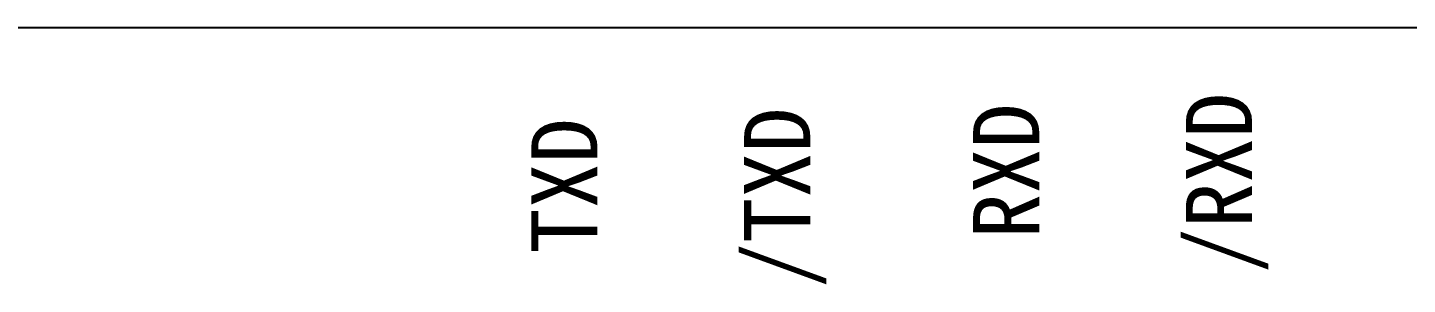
# Model space of a CAD drawing. Extents: x 627 to 914, y 3 to 207.
# Drawn here: x 689.7 to 752.2, y 88.3 to 100 of the extents above; entities that cross this region are included whole.
import ezdxf

# ---------------------------------------------------------------- set-up
doc = ezdxf.new("R2010")
doc.units = 0
doc.layers.add('標尺寸層', color=3, linetype='CONTINUOUS')
doc.styles.add('CNS', font='romanc.shx', dxfattribs={"bigfont": 'chineset.shx'})

msp = doc.modelspace()

# ---------------------------------------------------------------- linework, layer by layer
at = {"layer": '標尺寸層', "color": 7}
msp.add_line((632.246, 99.958), (910.117, 99.958), dxfattribs=at)

# ---------------------------------------------------------------- texts
at = {"layer": '標尺寸層', "color": 7, "char_height": 3, "attachment_point": 5, "rotation": 90, "style": 'CNS'}
for s, insert, width in [('{\\fDFKai-SB|b0|i0|c136|p65;RXD}', (734.067, 93.458), 12.99812), ('{\\fDFKai-SB|b0|i0|c136|p65;/RXD}', (744.077, 92.922), 14.07113), ('{\\fDFKai-SB|b0|i0|c136|p65;TXD}', (714.047, 92.788), 14.33938), ('{\\fDFKai-SB|b0|i0|c136|p65;/TXD}', (724.057, 92.251), 15.41239)]:
    msp.add_mtext(s, dxfattribs=dict(at, insert=insert, width=width))

doc.saveas('drawing.dxf')
